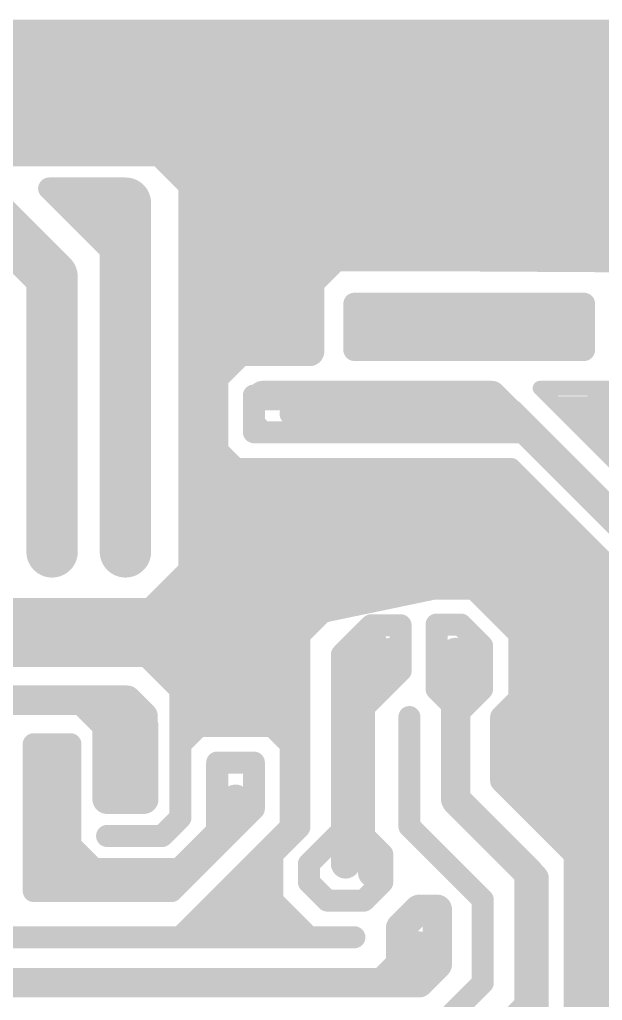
# Model space of a CAD drawing. Extents: x 13 to 23.9, y 0.2 to 11.6.
# Drawn here: x 18.598 to 19.392, y 0.988 to 2.324 of the extents above; entities that cross this region are included whole.
import ezdxf

# ---------------------------------------------------------------- set-up
doc = ezdxf.new("R2010")
doc.units = 0
doc.header["$MEASUREMENT"] = 0
doc.layers.add('BOTTOM', color=250, linetype='Continuous')
doc.layers.get('0').off()

# ---------------------------------------------------------------- blocks, each defined once
blk = doc.blocks.new('POLY_S15_L2_47680')
at = {"layer": 'BOTTOM'}
for points in [[(23.525, 22.1), (23.537, 21.925), (22.037, 22.1)], [(23.537, 21.925), (22.85, 21.962), (22.037, 22.1)], [(22.85, 21.962), (22.237, 21.975), (22.037, 22.1)]]:
    blk.add_solid(points, dxfattribs=at)
blk = doc.blocks.new('POLY_S6_L2_47683')
at = {"layer": 'BOTTOM'}
for points in [[(23.225, 21.637), (23.437, 21.637), (23.487, 21.375)], [(23.587, 21.487), (23.587, 21.15), (23.437, 21.637)], [(23.587, 21.15), (23.487, 21.375), (23.437, 21.637)], [(23.5, 21.162), (23.487, 21.375), (23.587, 21.15)]]:
    blk.add_solid(points, dxfattribs=at)
blk = doc.blocks.new('POLY_S10_L2_47665')
at = {"layer": 'BOTTOM'}
for points in [[(22.785, 21.547), (23.125, 21.371), (22.741, 21.531)], [(23.177, 21.539), (23.125, 21.371), (22.785, 21.547)], [(23.375, 21.341), (23.125, 21.371), (23.177, 21.539)], [(22.741, 21.531), (23.125, 21.371), (22.739, 21.412)], [(22.739, 21.412), (23.125, 21.371), (22.885, 21.321)], [(23.191, 21.303), (23.125, 21.371), (23.372, 21.29)], [(23.372, 21.29), (23.125, 21.371), (23.375, 21.341)]]:
    blk.add_solid(points, dxfattribs=at)
blk = doc.blocks.new('UNIT_DISC')
at = {"linetype": 'Continuous', "const_width": 0.5}
blk.add_lwpolyline([(0.25, 0, 1), (-0.25, 0, 1)], format="xyb", close=True, dxfattribs=at)
blk = doc.blocks.new('POLY_S19_L2_47671')
at = {"layer": 'BOTTOM'}
for points in [[(23.375, 21.325), (23.375, 21.113), (23.175, 21.313)], [(23.175, 21.313), (23.375, 21.113), (23.175, 21.225)], [(23.175, 21.225), (23.375, 21.113), (23.162, 21.2)], [(23.162, 21.2), (23.375, 21.113), (23.162, 21.113)], [(23.162, 21.113), (23.375, 21.113), (23.262, 21.013)], [(23.262, 21.013), (23.375, 21.113), (23.262, 20.6)], [(23.375, 21.113), (23.375, 20.95), (23.262, 20.6)], [(23.487, 21), (23.387, 20.975), (23.375, 21.113)], [(23.387, 20.975), (23.375, 20.95), (23.375, 21.113)], [(23.487, 20.988), (23.387, 20.975), (23.487, 21)], [(23.375, 20.588), (23.262, 20.338), (23.375, 20.95)], [(23.262, 20.6), (23.375, 20.95), (23.262, 20.338)], [(23.225, 20.55), (23.262, 20.6), (23.262, 20.538)], [(23.462, 20.288), (23.262, 20.338), (23.375, 20.588)], [(23.462, 20.488), (23.462, 20.288), (23.375, 20.588)], [(23.212, 20.238), (23.262, 20.338), (23.462, 20.288)]]:
    blk.add_solid(points, dxfattribs=at)
blk = doc.blocks.new('POLY_S8_L2_47670')
at = {"layer": 'BOTTOM'}
for points in [[(22.762, 21.425), (22.887, 21.325), (22.687, 21.363)], [(22.8, 21.425), (22.887, 21.325), (22.762, 21.425)], [(22.687, 21.363), (22.887, 21.325), (22.687, 21.3)], [(22.687, 21.3), (22.887, 21.325), (22.725, 21.188)], [(22.725, 21.188), (22.887, 21.325), (22.862, 21.188)], [(22.862, 21.188), (22.887, 21.325), (22.887, 21.138)]]:
    blk.add_solid(points, dxfattribs=at)
blk = doc.blocks.new('POLY_S8_L2_47652')
at = {"layer": 'BOTTOM'}
for points in [[(22.7, 21.987), (23.788, 21.989), (22.893, 21.8)], [(22.893, 21.8), (23.788, 21.989), (22.947, 21.808)], [(22.947, 21.808), (23.788, 21.989), (23.463, 21.805)], [(23.463, 21.805), (23.788, 21.989), (23.474, 21.792)], [(23.71, 21.527), (23.474, 21.792), (23.788, 21.989)], [(23.48, 21.751), (23.474, 21.792), (23.71, 21.527)]]:
    blk.add_solid(points, dxfattribs=at)
blk = doc.blocks.new('POLY_S7_L2_47664')
at = {"layer": 'BOTTOM'}
for points in [[(22.913, 21.915), (22.786, 21.677), (22.737, 21.912)], [(22.737, 21.912), (22.786, 21.677), (22.737, 21.539)], [(22.916, 21.688), (22.786, 21.677), (22.913, 21.915)], [(22.737, 21.539), (22.786, 21.677), (22.781, 21.539)]]:
    blk.add_solid(points, dxfattribs=at)

msp = doc.modelspace()

# ---------------------------------------------------------------- linework, layer by layer
at = {"layer": 'BOTTOM', "linetype": 'Continuous'}
for points, const_width in [([(14.8292, 2.2994), (21.7042, 2.2994)], 0.05), ([(18.2542, 2.2744), (20.0172, 2.2744)], 0.05), ([(18.3162, 2.1494), (18.7672, 2.1494)], 0.05), ([(18.4542, 2.1494), (18.7922, 2.1494)], 0.05), ([(18.7432, 2.1624), (19.8772, 2.1624)], 0.024), ([(18.7922, 2.1494), (18.8672, 2.0744)], 0.05), ([(19.0042, 2.1364), (19.0042, 2.1494)], 0.03), ([(18.8292, 1.6624), (18.8292, 2.1124)], 0.03), ([(18.6382, 2.0944), (18.7412, 2.0944)], 0.03), ([(18.6382, 2.0944), (18.7392, 1.9934)], 0.03), ([(18.7422, 1.5994), (18.7422, 2.0744)], 0.07), ([(18.7412, 2.0944), (18.7422, 2.0934)], 0.03), ([(18.5542, 2.0624), (18.6422, 1.9744)], 0.07), ([(18.6862, 2.0824), (18.7332, 2.0354)], 0.03), ([(18.7332, 2.0144), (18.7332, 2.0354)], 0.03), ([(18.9932, 1.9674), (19.0272, 2.0014)], 0.04), ([(19.0272, 2.0014), (19.5192, 2.0014)], 0.04), ([(18.6422, 1.6124), (18.6422, 1.9744)], 0.07), ([(18.7392, 1.9844), (18.7392, 1.9934)], 0.03), ([(18.9932, 1.8724), (18.9932, 1.9674)], 0.04), ([(19.0542, 1.9374), (19.3672, 1.9374)], 0.03), ([(19.0542, 1.8874), (19.0542, 1.9374)], 0.03), ([(19.3672, 1.8874), (19.3672, 1.9374)], 0.03), ([(19.0672, 1.9124), (19.3542, 1.9124)], 0.03), ([(19.1422, 1.9124), (19.3422, 1.9124)], 0.03), ([(19.3672, 1.8744), (19.3672, 1.9054)], 0.03), ([(18.6422, 1.6124), (18.6422, 1.8624)], 0.07), ([(19.0542, 1.8744), (19.0542, 1.8924)], 0.03), ([(19.0542, 1.8874), (19.3542, 1.8874)], 0.03), ([(19.2672, 1.8874), (19.3672, 1.8874)], 0.03), ([(18.8622, 1.8374), (18.8972, 1.8724)], 0.04), ([(18.8972, 1.8724), (18.9932, 1.8724)], 0.04), ([(19.0542, 1.8744), (19.3672, 1.8744)], 0.03), ([(18.8542, 1.8244), (18.8922, 1.8624)], 0.03), ([(18.8622, 1.7704), (18.8622, 1.8374)], 0.04), ([(18.9292, 1.8124), (19.0922, 1.8124)], 0.04), ([(19.0792, 1.8124), (19.2412, 1.8124)], 0.04), ([(19.2412, 1.8124), (19.5292, 1.5244)], 0.04), ([(19.3072, 1.8224), (19.5822, 1.5474)], 0.02), ([(19.3072, 1.8224), (19.5332, 1.8224)], 0.02), ([(19.3922, 1.8124), (19.5292, 1.8124)], 0.04), ([(18.8672, 1.7374), (18.8672, 1.8124)], 0.03), ([(18.9172, 1.7624), (18.9172, 1.8124)], 0.03), ([(18.9172, 1.8124), (18.9292, 1.8124)], 0.03), ([(18.9172, 1.7744), (18.9172, 1.8124)], 0.03), ([(18.9172, 1.8124), (18.9422, 1.8124)], 0.03), ([(18.9292, 1.8124), (19.0922, 1.8124)], 0.03), ([(19.2672, 1.7874), (19.5292, 1.5254)], 0.04), ([(18.9672, 1.7874), (19.1172, 1.7874)], 0.03), ([(19.1292, 1.7874), (19.2422, 1.7874)], 0.03), ([(19.2672, 1.7874), (19.5172, 1.5374)], 0.03), ([(18.9172, 1.7744), (18.9292, 1.7624)], 0.03), ([(18.9172, 1.7624), (19.0172, 1.7624)], 0.03), ([(18.9292, 1.7624), (19.1422, 1.7624)], 0.03), ([(19.1422, 1.7624), (19.2922, 1.7624)], 0.03), ([(19.2922, 1.7624), (19.5172, 1.5374)], 0.03), ([(18.8672, 1.7374), (18.8922, 1.7124)], 0.03), ([(18.8672, 1.7374), (18.8922, 1.7124)], 0.03), ([(18.6422, 1.5994), (18.6422, 1.7124)], 0.07), ([(18.7412, 1.6114), (18.7412, 1.7234)], 0.022), ([(18.8292, 1.6874), (18.8542, 1.7124)], 0.03), ([(18.8542, 1.7124), (19.2672, 1.7124)], 0.03), ([(18.8922, 1.7124), (18.9422, 1.7124)], 0.03), ([(19.2672, 1.7124), (19.4672, 1.5124)], 0.03), ([(18.6422, 1.6124), (18.6422, 1.6874)], 0.07), ([(18.7422, 1.6124), (18.7422, 1.6874)], 0.07), ([(18.8292, 1.6244), (18.8292, 1.6874)], 0.03), ([(18.8292, 1.5744), (18.8292, 1.6624)], 0.03), ([(18.8422, 1.5874), (18.8422, 1.6494)], 0.04), ([(18.8672, 1.6244), (18.8672, 1.6254)], 0.04), ([(18.8672, 1.6124), (18.8672, 1.6244)], 0.04), ([(18.8422, 1.5874), (18.9052, 1.5874)], 0.04), ([(18.8792, 1.5994), (18.9792, 1.4994)], 0.03), ([(18.7672, 1.5124), (18.8292, 1.5744)], 0.03), ([(18.9792, 1.4864), (19.0422, 1.5494)], 0.03), ([(19.0422, 1.5494), (19.2172, 1.5494)], 0.03), ([(19.2172, 1.5494), (19.2792, 1.4874)], 0.03), ([(18.4912, 1.5114), (18.8032, 1.5114)], 0.05), ([(18.4872, 1.5204), (18.7962, 1.5204)], 0.032), ([(18.9792, 1.4624), (18.9792, 1.4994)], 0.03), ([(19.0372, 1.4594), (19.0772, 1.4994)], 0.03), ([(19.0422, 1.4624), (19.0792, 1.4994)], 0.03), ([(19.0772, 1.4994), (19.0842, 1.4994)], 0.03), ([(19.0792, 1.4994), (19.1172, 1.4994)], 0.03), ([(19.0792, 1.4994), (19.1042, 1.4994)], 0.03), ([(19.1172, 1.4374), (19.1172, 1.4994)], 0.03), ([(19.1662, 1.4124), (19.1662, 1.5004)], 0.03), ([(19.1672, 1.5004), (19.1992, 1.5004)], 0.03), ([(19.1992, 1.5004), (19.2282, 1.4714)], 0.03), ([(18.4732, 1.4794), (18.6722, 1.4794)], 0.04), ([(18.6322, 1.4784), (18.7402, 1.4784)], 0.04), ([(18.7162, 1.4734), (18.8292, 1.4734)], 0.05), ([(18.9792, 1.2244), (18.9792, 1.4864)], 0.03), ([(19.2792, 1.3994), (19.2792, 1.4874)], 0.03), ([(18.7542, 1.4744), (18.8172, 1.4114)], 0.03), ([(19.0422, 1.4374), (19.0792, 1.4744)], 0.04), ([(19.2282, 1.4124), (19.2282, 1.4714)], 0.03), ([(18.3542, 1.4624), (18.8372, 1.4624)], 0.04), ([(19.0422, 1.4244), (19.0802, 1.4624)], 0.04), ([(19.0372, 1.3584), (19.0372, 1.4594)], 0.03), ([(19.0802, 1.4624), (19.0922, 1.4624)], 0.04), ([(19.1042, 1.4364), (19.1042, 1.4624)], 0.04), ([(19.1922, 1.2624), (19.1922, 1.4624)], 0.04), ([(19.0422, 1.3874), (19.0422, 1.4374)], 0.04), ([(19.0422, 1.3744), (19.1042, 1.4364)], 0.04), ([(19.2042, 1.4444), (19.2112, 1.4514)], 0.03), ([(19.2042, 1.3974), (19.2042, 1.4444)], 0.03), ([(19.0422, 1.1744), (19.0422, 1.4244)], 0.04), ([(19.0422, 1.3624), (19.1172, 1.4374)], 0.03), ([(17.4832, 1.3974), (18.7442, 1.3974)], 0.04), ([(18.7442, 1.3974), (18.7662, 1.3754)], 0.04), ([(18.8172, 1.2494), (18.8172, 1.4114)], 0.03), ([(19.0672, 1.2124), (19.0672, 1.4114)], 0.03), ([(19.1662, 1.4124), (19.1942, 1.3844)], 0.03), ([(19.1912, 1.3754), (19.2282, 1.4124)], 0.03), ([(18.6882, 1.3924), (18.7272, 1.3534)], 0.04), ([(18.7422, 1.3874), (18.7672, 1.3624)], 0.04), ([(19.2542, 1.3744), (19.2792, 1.3994)], 0.03), ([(18.7662, 1.3434), (18.7662, 1.3754)], 0.04), ([(18.7172, 1.2624), (18.7172, 1.3624)], 0.04), ([(18.7422, 1.2874), (18.7422, 1.3624)], 0.04), ([(18.7672, 1.2624), (18.7672, 1.3624)], 0.04), ([(18.8172, 1.3374), (18.8422, 1.3624)], 0.03), ([(18.8422, 1.3624), (18.9422, 1.3624)], 0.03), ([(18.9422, 1.3624), (18.9672, 1.3374)], 0.03), ([(19.1292, 1.2254), (19.1292, 1.3744)], 0.03), ([(19.2542, 1.2874), (19.2542, 1.3744)], 0.03), ([(18.7272, 1.3234), (18.7272, 1.3534)], 0.04), ([(18.6172, 1.3244), (18.6172, 1.3374)], 0.03), ([(18.6172, 1.3374), (18.6672, 1.3374)], 0.03), ([(18.6672, 1.1994), (18.6672, 1.3374)], 0.03), ([(18.8172, 1.2994), (18.8172, 1.3374)], 0.03), ([(18.9672, 1.2244), (18.9672, 1.3374)], 0.03), ([(18.6172, 1.1374), (18.6172, 1.3244)], 0.03), ([(18.6422, 1.1624), (18.6422, 1.3124)], 0.04), ([(18.6422, 1.1624), (18.6422, 1.3124)], 0.04), ([(18.8672, 1.2124), (18.8672, 1.3124)], 0.03), ([(18.8672, 1.3124), (18.9172, 1.3124)], 0.03), ([(18.9172, 1.2494), (18.9172, 1.3124)], 0.03), ([(19.0422, 1.2244), (19.0422, 1.3124)], 0.03), ([(18.8172, 1.2374), (18.8172, 1.2874)], 0.03), ([(19.2542, 1.2874), (19.3542, 1.1874)], 0.03), ([(18.7172, 1.2624), (18.7672, 1.2624)], 0.04), ([(18.8922, 1.2374), (18.8922, 1.2624)], 0.04), ([(18.8922, 1.2374), (18.8922, 1.2624)], 0.04), ([(19.1922, 1.2624), (19.2922, 1.1624)], 0.04), ([(19.1932, 1.2604), (19.2992, 1.1544)], 0.04), ([(19.1922, 1.2624), (19.3042, 1.1504)], 0.03), ([(18.8052, 1.1374), (18.9172, 1.2494)], 0.03), ([(18.8172, 1.1624), (18.8922, 1.2374)], 0.04), ([(18.9792, 1.2244), (18.9792, 1.2494)], 0.03), ([(18.7922, 1.2124), (18.8172, 1.2374)], 0.03), ([(18.8172, 1.0744), (18.9672, 1.2244)], 0.03), ([(18.8292, 1.0744), (18.9792, 1.2244)], 0.03), ([(18.9422, 1.1874), (18.9792, 1.2244)], 0.03), ([(18.9922, 1.1744), (19.0422, 1.2244)], 0.03), ([(19.1292, 1.2254), (19.1422, 1.2124)], 0.03), ([(18.7172, 1.2124), (18.7922, 1.2124)], 0.03), ([(19.0672, 1.2124), (19.0922, 1.1874)], 0.03), ([(19.1422, 1.2124), (19.2292, 1.1254)], 0.03), ([(18.6672, 1.1994), (18.7042, 1.1624)], 0.03), ([(18.9422, 1.1244), (18.9422, 1.1874)], 0.03), ([(19.0672, 1.1874), (19.0792, 1.1754)], 0.04), ([(19.0922, 1.1494), (19.0922, 1.1874)], 0.03), ([(19.3542, 0.7744), (19.3542, 1.1874)], 0.03), ([(18.9922, 1.1494), (18.9922, 1.1744)], 0.03), ([(19.0792, 1.1624), (19.0792, 1.1754)], 0.04), ([(18.6422, 1.1624), (18.8172, 1.1624)], 0.04), ([(19.2922, 0.9124), (19.2922, 1.1624)], 0.04), ([(18.8672, 1.0874), (18.9292, 1.1494)], 0.03), ([(18.9292, 1.1244), (18.9292, 1.1494)], 0.03), ([(18.9922, 1.1494), (19.0172, 1.1244)], 0.03), ([(19.0672, 1.1244), (19.0922, 1.1494)], 0.03), ([(19.2992, 1.1114), (19.2992, 1.1544)], 0.04), ([(19.3042, 0.8124), (19.3042, 1.1504)], 0.03), ([(18.6172, 1.1374), (18.8052, 1.1374)], 0.03), ([(18.9172, 1.0994), (18.9172, 1.1244)], 0.04), ([(18.9292, 1.1244), (18.9542, 1.0994)], 0.03), ([(18.9422, 1.1244), (18.9922, 1.0744)], 0.03), ([(19.0172, 1.1244), (19.0672, 1.1244)], 0.03), ([(19.2292, 1.0124), (19.2292, 1.1254)], 0.03), ([(19.1172, 1.0874), (19.1422, 1.1124)], 0.04), ([(19.1422, 1.1124), (19.1672, 1.1124)], 0.04), ([(19.1672, 1.0374), (19.1672, 1.1124)], 0.04), ([(18.8922, 1.0994), (18.9542, 1.0994)], 0.03), ([(18.8542, 1.0874), (18.8672, 1.0874)], 0.03), ([(19.1172, 1.0374), (19.1172, 1.0874)], 0.04), ([(18.5412, 1.0744), (18.7672, 1.0744)], 0.03), ([(18.6542, 1.0744), (18.8172, 1.0744)], 0.03), ([(18.7542, 1.0744), (18.8292, 1.0744)], 0.03), ([(18.7672, 1.0744), (19.0542, 1.0744)], 0.03), ([(18.9922, 1.0744), (19.0542, 1.0744)], 0.03), ([(19.0922, 1.0124), (19.1422, 1.0624)], 0.04), ([(19.0922, 1.0124), (19.1172, 1.0374)], 0.04), ([(19.1422, 1.0124), (19.1672, 1.0374)], 0.04), ([(19.2922, 0.9874), (19.2922, 1.0494)], 0.03), ([(18.5542, 1.0124), (19.0922, 1.0124)], 0.04), ([(19.0172, 1.0124), (19.0922, 1.0124)], 0.04), ([(19.0542, 1.0124), (19.1422, 1.0124)], 0.04), ([(19.1792, 0.9624), (19.2292, 1.0124)], 0.03), ([(19.2042, 0.8994), (19.2922, 0.9874)], 0.03)]:
    msp.add_lwpolyline(points, dxfattribs=dict(at, const_width=const_width))

# ---------------------------------------------------------------- block references
for name in ['POLY_S15_L2_47680', 'POLY_S8_L2_47652', 'POLY_S7_L2_47664', 'POLY_S6_L2_47683', 'POLY_S10_L2_47665', 'POLY_S8_L2_47670', 'POLY_S19_L2_47671']:
    msp.add_blockref(name, (-3.9078, -19.8256))
at = {"layer": 'BOTTOM'}
for p, xscale, yscale, zscale in [((18.7432, 2.1624), 0.02400000000000091, 0.02400000000000091, 0.024), ((18.7672, 2.1494), 0.05000000000000071, 0.05000000000000071, 0.05), ((18.7922, 2.1494), 0.05000000000000071, 0.05000000000000071, 0.05), ((18.7922, 2.1494), 0.05000000000000071, 0.05000000000000071, 0.05), ((19.0042, 2.1494), 0.03000000000000114, 0.03000000000000114, 0.03), ((19.0042, 2.1364), 0.03000000000000114, 0.03000000000000114, 0.03), ((18.8292, 2.1124), 0.03000000000000114, 0.03000000000000114, 0.03), ((18.6382, 2.0944), 0.03000000000000114, 0.03000000000000114, 0.03), ((18.6382, 2.0944), 0.03000000000000114, 0.03000000000000114, 0.03), ((18.7422, 2.0744), 0.07000000000000028, 0.07000000000000028, 0.07), ((18.7412, 2.0944), 0.03000000000000114, 0.03000000000000114, 0.03), ((18.7412, 2.0944), 0.03000000000000114, 0.03000000000000114, 0.03), ((18.7422, 2.0934), 0.03000000000000114, 0.03000000000000114, 0.03), ((18.8672, 2.0744), 0.05000000000000071, 0.05000000000000071, 0.05), ((18.6862, 2.0824), 0.03000000000000114, 0.03000000000000114, 0.03), ((18.7332, 2.0354), 0.03000000000000114, 0.03000000000000114, 0.03), ((18.7332, 2.0354), 0.03000000000000114, 0.03000000000000114, 0.03), ((18.7332, 2.0144), 0.03000000000000114, 0.03000000000000114, 0.03), ((19.0272, 2.0014), 0.03999999999999915, 0.03999999999999915, 0.04), ((19.0272, 2.0014), 0.03999999999999915, 0.03999999999999915, 0.04), ((18.6422, 1.9744), 0.07000000000000028, 0.07000000000000028, 0.07), ((18.6422, 1.9744), 0.07000000000000028, 0.07000000000000028, 0.07), ((18.7392, 1.9934), 0.03000000000000114, 0.03000000000000114, 0.03), ((18.7392, 1.9934), 0.03000000000000114, 0.03000000000000114, 0.03), ((18.7392, 1.9844), 0.03000000000000114, 0.03000000000000114, 0.03), ((18.9932, 1.9674), 0.03999999999999915, 0.03999999999999915, 0.04), ((18.9932, 1.9674), 0.03999999999999915, 0.03999999999999915, 0.04), ((19.0542, 1.9374), 0.03000000000000114, 0.03000000000000114, 0.03), ((19.0542, 1.9374), 0.03000000000000114, 0.03000000000000114, 0.03), ((19.3672, 1.9374), 0.03000000000000114, 0.03000000000000114, 0.03), ((19.3672, 1.9374), 0.03000000000000114, 0.03000000000000114, 0.03), ((19.0672, 1.9124), 0.03000000000000114, 0.03000000000000114, 0.03), ((19.1422, 1.9124), 0.03000000000000114, 0.03000000000000114, 0.03), ((19.3422, 1.9124), 0.03000000000000114, 0.03000000000000114, 0.03), ((19.3542, 1.9124), 0.03000000000000114, 0.03000000000000114, 0.03), ((19.3672, 1.9054), 0.03000000000000114, 0.03000000000000114, 0.03), ((18.6422, 1.8624), 0.07000000000000028, 0.07000000000000028, 0.07), ((19.0542, 1.8924), 0.03000000000000114, 0.03000000000000114, 0.03), ((19.0542, 1.8874), 0.03000000000000114, 0.03000000000000114, 0.03), ((19.0542, 1.8874), 0.03000000000000114, 0.03000000000000114, 0.03), ((19.2672, 1.8874), 0.03000000000000114, 0.03000000000000114, 0.03), ((19.3542, 1.8874), 0.03000000000000114, 0.03000000000000114, 0.03), ((19.3672, 1.8874), 0.03000000000000114, 0.03000000000000114, 0.03), ((19.3672, 1.8874), 0.03000000000000114, 0.03000000000000114, 0.03), ((18.8972, 1.8724), 0.03999999999999915, 0.03999999999999915, 0.04), ((18.8972, 1.8724), 0.03999999999999915, 0.03999999999999915, 0.04), ((18.9932, 1.8724), 0.03999999999999915, 0.03999999999999915, 0.04), ((18.9932, 1.8724), 0.03999999999999915, 0.03999999999999915, 0.04), ((19.0542, 1.8744), 0.03000000000000114, 0.03000000000000114, 0.03), ((19.0542, 1.8744), 0.03000000000000114, 0.03000000000000114, 0.03), ((19.3672, 1.8744), 0.03000000000000114, 0.03000000000000114, 0.03), ((19.3672, 1.8744), 0.03000000000000114, 0.03000000000000114, 0.03), ((18.8922, 1.8624), 0.03000000000000114, 0.03000000000000114, 0.03), ((18.8622, 1.8374), 0.03999999999999915, 0.03999999999999915, 0.04), ((18.8622, 1.8374), 0.03999999999999915, 0.03999999999999915, 0.04), ((18.8542, 1.8244), 0.03000000000000114, 0.03000000000000114, 0.03), ((18.9292, 1.8124), 0.03999999999999915, 0.03999999999999915, 0.04), ((19.0792, 1.8124), 0.03999999999999915, 0.03999999999999915, 0.04), ((19.0922, 1.8124), 0.03999999999999915, 0.03999999999999915, 0.04), ((19.2412, 1.8124), 0.03999999999999915, 0.03999999999999915, 0.04), ((19.2412, 1.8124), 0.03999999999999915, 0.03999999999999915, 0.04), ((19.3072, 1.8224), 0.01999999999999957, 0.01999999999999957, 0.02), ((19.3072, 1.8224), 0.01999999999999957, 0.01999999999999957, 0.02), ((19.3922, 1.8124), 0.03999999999999915, 0.03999999999999915, 0.04), ((18.8672, 1.8124), 0.03000000000000114, 0.03000000000000114, 0.03), ((18.9172, 1.8124), 0.03000000000000114, 0.03000000000000114, 0.03), ((18.9172, 1.8124), 0.03000000000000114, 0.03000000000000114, 0.03), ((18.9172, 1.8124), 0.03000000000000114, 0.03000000000000114, 0.03), ((18.9172, 1.8124), 0.03000000000000114, 0.03000000000000114, 0.03), ((18.9292, 1.8124), 0.03000000000000114, 0.03000000000000114, 0.03), ((18.9292, 1.8124), 0.03000000000000114, 0.03000000000000114, 0.03), ((18.9422, 1.8124), 0.03000000000000114, 0.03000000000000114, 0.03), ((19.0922, 1.8124), 0.03000000000000114, 0.03000000000000114, 0.03), ((19.2672, 1.7874), 0.03999999999999915, 0.03999999999999915, 0.04), ((18.8622, 1.7704), 0.03999999999999915, 0.03999999999999915, 0.04), ((18.9672, 1.7874), 0.03000000000000114, 0.03000000000000114, 0.03), ((19.1172, 1.7874), 0.03000000000000114, 0.03000000000000114, 0.03), ((19.1292, 1.7874), 0.03000000000000114, 0.03000000000000114, 0.03), ((19.2422, 1.7874), 0.03000000000000114, 0.03000000000000114, 0.03), ((19.2672, 1.7874), 0.03000000000000114, 0.03000000000000114, 0.03), ((18.9172, 1.7744), 0.03000000000000114, 0.03000000000000114, 0.03), ((18.9172, 1.7744), 0.03000000000000114, 0.03000000000000114, 0.03), ((18.9172, 1.7624), 0.03000000000000114, 0.03000000000000114, 0.03), ((18.9172, 1.7624), 0.03000000000000114, 0.03000000000000114, 0.03), ((18.9292, 1.7624), 0.03000000000000114, 0.03000000000000114, 0.03), ((18.9292, 1.7624), 0.03000000000000114, 0.03000000000000114, 0.03), ((19.0172, 1.7624), 0.03000000000000114, 0.03000000000000114, 0.03), ((19.1422, 1.7624), 0.03000000000000114, 0.03000000000000114, 0.03), ((19.1422, 1.7624), 0.03000000000000114, 0.03000000000000114, 0.03), ((19.2922, 1.7624), 0.03000000000000114, 0.03000000000000114, 0.03), ((19.2922, 1.7624), 0.03000000000000114, 0.03000000000000114, 0.03), ((18.8672, 1.7374), 0.03000000000000114, 0.03000000000000114, 0.03), ((18.8672, 1.7374), 0.03000000000000114, 0.03000000000000114, 0.03), ((18.8672, 1.7374), 0.03000000000000114, 0.03000000000000114, 0.03), ((18.6422, 1.7124), 0.07000000000000028, 0.07000000000000028, 0.07), ((18.7412, 1.7234), 0.02199999999999847, 0.02199999999999847, 0.022), ((18.8542, 1.7124), 0.03000000000000114, 0.03000000000000114, 0.03), ((18.8542, 1.7124), 0.03000000000000114, 0.03000000000000114, 0.03), ((18.8922, 1.7124), 0.03000000000000114, 0.03000000000000114, 0.03), ((18.8922, 1.7124), 0.03000000000000114, 0.03000000000000114, 0.03), ((18.8922, 1.7124), 0.03000000000000114, 0.03000000000000114, 0.03), ((18.9422, 1.7124), 0.03000000000000114, 0.03000000000000114, 0.03), ((19.2672, 1.7124), 0.03000000000000114, 0.03000000000000114, 0.03), ((19.2672, 1.7124), 0.03000000000000114, 0.03000000000000114, 0.03), ((18.6422, 1.6874), 0.07000000000000028, 0.07000000000000028, 0.07), ((18.7422, 1.6874), 0.07000000000000028, 0.07000000000000028, 0.07), ((18.8292, 1.6874), 0.03000000000000114, 0.03000000000000114, 0.03), ((18.8292, 1.6874), 0.03000000000000114, 0.03000000000000114, 0.03), ((18.8292, 1.6624), 0.03000000000000114, 0.03000000000000114, 0.03), ((18.8292, 1.6624), 0.03000000000000114, 0.03000000000000114, 0.03), ((18.8422, 1.6494), 0.03999999999999915, 0.03999999999999915, 0.04), ((18.6422, 1.6124), 0.07000000000000028, 0.07000000000000028, 0.07), ((18.6422, 1.6124), 0.07000000000000028, 0.07000000000000028, 0.07), ((18.6422, 1.6124), 0.07000000000000028, 0.07000000000000028, 0.07), ((18.7422, 1.6124), 0.07000000000000028, 0.07000000000000028, 0.07), ((18.8672, 1.6254), 0.03999999999999915, 0.03999999999999915, 0.04), ((18.8672, 1.6244), 0.03999999999999915, 0.03999999999999915, 0.04), ((18.8672, 1.6244), 0.03999999999999915, 0.03999999999999915, 0.04), ((18.6422, 1.5994), 0.07000000000000028, 0.07000000000000028, 0.07), ((18.7422, 1.5994), 0.07000000000000028, 0.07000000000000028, 0.07), ((18.8292, 1.6244), 0.03000000000000114, 0.03000000000000114, 0.03), ((18.8672, 1.6124), 0.03999999999999915, 0.03999999999999915, 0.04), ((18.7412, 1.6114), 0.02199999999999847, 0.02199999999999847, 0.022), ((18.8422, 1.5874), 0.03999999999999915, 0.03999999999999915, 0.04), ((18.8422, 1.5874), 0.03999999999999915, 0.03999999999999915, 0.04), ((18.8792, 1.5994), 0.03000000000000114, 0.03000000000000114, 0.03), ((18.9052, 1.5874), 0.03999999999999915, 0.03999999999999915, 0.04), ((18.8292, 1.5744), 0.03000000000000114, 0.03000000000000114, 0.03), ((18.8292, 1.5744), 0.03000000000000114, 0.03000000000000114, 0.03), ((19.0422, 1.5494), 0.03000000000000114, 0.03000000000000114, 0.03), ((19.0422, 1.5494), 0.03000000000000114, 0.03000000000000114, 0.03), ((19.2172, 1.5494), 0.03000000000000114, 0.03000000000000114, 0.03), ((19.2172, 1.5494), 0.03000000000000114, 0.03000000000000114, 0.03), ((18.8032, 1.5114), 0.05000000000000071, 0.05000000000000071, 0.05), ((18.7962, 1.5204), 0.03200000000000003, 0.03200000000000003, 0.032), ((18.7672, 1.5124), 0.03000000000000114, 0.03000000000000114, 0.03), ((18.9792, 1.4994), 0.03000000000000114, 0.03000000000000114, 0.03), ((18.9792, 1.4994), 0.03000000000000114, 0.03000000000000114, 0.03), ((19.0772, 1.4994), 0.03000000000000114, 0.03000000000000114, 0.03), ((19.0772, 1.4994), 0.03000000000000114, 0.03000000000000114, 0.03), ((19.0792, 1.4994), 0.03000000000000114, 0.03000000000000114, 0.03), ((19.0792, 1.4994), 0.03000000000000114, 0.03000000000000114, 0.03), ((19.0792, 1.4994), 0.03000000000000114, 0.03000000000000114, 0.03), ((19.0842, 1.4994), 0.03000000000000114, 0.03000000000000114, 0.03), ((19.1042, 1.4994), 0.03000000000000114, 0.03000000000000114, 0.03), ((19.1172, 1.4994), 0.03000000000000114, 0.03000000000000114, 0.03), ((19.1172, 1.4994), 0.03000000000000114, 0.03000000000000114, 0.03), ((19.1662, 1.5004), 0.03000000000000114, 0.03000000000000114, 0.03), ((19.1672, 1.5004), 0.03000000000000114, 0.03000000000000114, 0.03), ((19.1992, 1.5004), 0.03000000000000114, 0.03000000000000114, 0.03), ((19.1992, 1.5004), 0.03000000000000114, 0.03000000000000114, 0.03), ((18.6322, 1.4784), 0.03999999999999915, 0.03999999999999915, 0.04), ((18.6722, 1.4794), 0.03999999999999915, 0.03999999999999915, 0.04), ((18.7162, 1.4734), 0.05000000000000071, 0.05000000000000071, 0.05), ((18.7402, 1.4784), 0.03999999999999915, 0.03999999999999915, 0.04), ((18.8292, 1.4734), 0.05000000000000071, 0.05000000000000071, 0.05), ((18.9792, 1.4864), 0.03000000000000114, 0.03000000000000114, 0.03), ((18.9792, 1.4864), 0.03000000000000114, 0.03000000000000114, 0.03), ((19.2792, 1.4874), 0.03000000000000114, 0.03000000000000114, 0.03), ((19.2792, 1.4874), 0.03000000000000114, 0.03000000000000114, 0.03), ((18.7542, 1.4744), 0.03000000000000114, 0.03000000000000114, 0.03), ((19.0792, 1.4744), 0.03999999999999915, 0.03999999999999915, 0.04), ((19.2282, 1.4714), 0.03000000000000114, 0.03000000000000114, 0.03), ((19.2282, 1.4714), 0.03000000000000114, 0.03000000000000114, 0.03), ((18.8372, 1.4624), 0.03999999999999915, 0.03999999999999915, 0.04), ((18.9792, 1.4624), 0.03000000000000114, 0.03000000000000114, 0.03), ((19.0372, 1.4594), 0.03000000000000114, 0.03000000000000114, 0.03), ((19.0372, 1.4594), 0.03000000000000114, 0.03000000000000114, 0.03), ((19.0422, 1.4624), 0.03000000000000114, 0.03000000000000114, 0.03), ((19.0802, 1.4624), 0.03999999999999915, 0.03999999999999915, 0.04), ((19.0802, 1.4624), 0.03999999999999915, 0.03999999999999915, 0.04), ((19.0922, 1.4624), 0.03999999999999915, 0.03999999999999915, 0.04), ((19.1042, 1.4624), 0.03999999999999915, 0.03999999999999915, 0.04), ((19.1922, 1.4624), 0.03999999999999915, 0.03999999999999915, 0.04), ((19.0422, 1.4374), 0.03999999999999915, 0.03999999999999915, 0.04), ((19.0422, 1.4374), 0.03999999999999915, 0.03999999999999915, 0.04), ((19.1042, 1.4364), 0.03999999999999915, 0.03999999999999915, 0.04), ((19.1042, 1.4364), 0.03999999999999915, 0.03999999999999915, 0.04), ((19.2042, 1.4444), 0.03000000000000114, 0.03000000000000114, 0.03), ((19.2042, 1.4444), 0.03000000000000114, 0.03000000000000114, 0.03), ((19.2112, 1.4514), 0.03000000000000114, 0.03000000000000114, 0.03), ((19.0422, 1.4244), 0.03999999999999915, 0.03999999999999915, 0.04), ((19.0422, 1.4244), 0.03999999999999915, 0.03999999999999915, 0.04), ((19.1172, 1.4374), 0.03000000000000114, 0.03000000000000114, 0.03), ((19.1172, 1.4374), 0.03000000000000114, 0.03000000000000114, 0.03), ((18.7442, 1.3974), 0.03999999999999915, 0.03999999999999915, 0.04), ((18.7442, 1.3974), 0.03999999999999915, 0.03999999999999915, 0.04), ((18.8172, 1.4114), 0.03000000000000114, 0.03000000000000114, 0.03), ((18.8172, 1.4114), 0.03000000000000114, 0.03000000000000114, 0.03), ((19.0672, 1.4114), 0.03000000000000114, 0.03000000000000114, 0.03), ((19.1662, 1.4124), 0.03000000000000114, 0.03000000000000114, 0.03), ((19.1662, 1.4124), 0.03000000000000114, 0.03000000000000114, 0.03), ((19.2282, 1.4124), 0.03000000000000114, 0.03000000000000114, 0.03), ((19.2282, 1.4124), 0.03000000000000114, 0.03000000000000114, 0.03), ((18.6882, 1.3924), 0.03999999999999915, 0.03999999999999915, 0.04), ((18.7422, 1.3874), 0.03999999999999915, 0.03999999999999915, 0.04), ((19.0422, 1.3874), 0.03999999999999915, 0.03999999999999915, 0.04), ((19.2042, 1.3974), 0.03000000000000114, 0.03000000000000114, 0.03), ((19.2792, 1.3994), 0.03000000000000114, 0.03000000000000114, 0.03), ((19.2792, 1.3994), 0.03000000000000114, 0.03000000000000114, 0.03), ((18.7662, 1.3754), 0.03999999999999915, 0.03999999999999915, 0.04), ((18.7662, 1.3754), 0.03999999999999915, 0.03999999999999915, 0.04), ((19.0422, 1.3744), 0.03999999999999915, 0.03999999999999915, 0.04), ((19.1912, 1.3754), 0.03000000000000114, 0.03000000000000114, 0.03), ((19.1942, 1.3844), 0.03000000000000114, 0.03000000000000114, 0.03), ((18.7172, 1.3624), 0.03999999999999915, 0.03999999999999915, 0.04), ((18.7422, 1.3624), 0.03999999999999915, 0.03999999999999915, 0.04), ((18.7672, 1.3624), 0.03999999999999915, 0.03999999999999915, 0.04), ((18.7672, 1.3624), 0.03999999999999915, 0.03999999999999915, 0.04), ((18.8422, 1.3624), 0.03000000000000114, 0.03000000000000114, 0.03), ((18.8422, 1.3624), 0.03000000000000114, 0.03000000000000114, 0.03), ((18.9422, 1.3624), 0.03000000000000114, 0.03000000000000114, 0.03), ((18.9422, 1.3624), 0.03000000000000114, 0.03000000000000114, 0.03), ((19.0422, 1.3624), 0.03000000000000114, 0.03000000000000114, 0.03), ((19.1292, 1.3744), 0.03000000000000114, 0.03000000000000114, 0.03), ((19.2542, 1.3744), 0.03000000000000114, 0.03000000000000114, 0.03), ((19.2542, 1.3744), 0.03000000000000114, 0.03000000000000114, 0.03), ((18.7272, 1.3534), 0.03999999999999915, 0.03999999999999915, 0.04), ((18.7272, 1.3534), 0.03999999999999915, 0.03999999999999915, 0.04), ((18.7662, 1.3434), 0.03999999999999915, 0.03999999999999915, 0.04), ((19.0372, 1.3584), 0.03000000000000114, 0.03000000000000114, 0.03), ((18.6172, 1.3374), 0.03000000000000114, 0.03000000000000114, 0.03), ((18.6172, 1.3374), 0.03000000000000114, 0.03000000000000114, 0.03), ((18.6672, 1.3374), 0.03000000000000114, 0.03000000000000114, 0.03), ((18.6672, 1.3374), 0.03000000000000114, 0.03000000000000114, 0.03), ((18.8172, 1.3374), 0.03000000000000114, 0.03000000000000114, 0.03), ((18.8172, 1.3374), 0.03000000000000114, 0.03000000000000114, 0.03), ((18.9672, 1.3374), 0.03000000000000114, 0.03000000000000114, 0.03), ((18.9672, 1.3374), 0.03000000000000114, 0.03000000000000114, 0.03), ((18.6172, 1.3244), 0.03000000000000114, 0.03000000000000114, 0.03), ((18.6172, 1.3244), 0.03000000000000114, 0.03000000000000114, 0.03), ((18.7272, 1.3234), 0.03999999999999915, 0.03999999999999915, 0.04), ((18.6422, 1.3124), 0.03999999999999915, 0.03999999999999915, 0.04), ((18.6422, 1.3124), 0.03999999999999915, 0.03999999999999915, 0.04), ((18.8672, 1.3124), 0.03000000000000114, 0.03000000000000114, 0.03), ((18.8672, 1.3124), 0.03000000000000114, 0.03000000000000114, 0.03), ((18.9172, 1.3124), 0.03000000000000114, 0.03000000000000114, 0.03), ((18.9172, 1.3124), 0.03000000000000114, 0.03000000000000114, 0.03), ((19.0422, 1.3124), 0.03000000000000114, 0.03000000000000114, 0.03), ((18.8172, 1.2994), 0.03000000000000114, 0.03000000000000114, 0.03), ((18.7422, 1.2874), 0.03999999999999915, 0.03999999999999915, 0.04), ((18.8172, 1.2874), 0.03000000000000114, 0.03000000000000114, 0.03), ((19.2542, 1.2874), 0.03000000000000114, 0.03000000000000114, 0.03), ((19.2542, 1.2874), 0.03000000000000114, 0.03000000000000114, 0.03), ((18.7172, 1.2624), 0.03999999999999915, 0.03999999999999915, 0.04), ((18.7172, 1.2624), 0.03999999999999915, 0.03999999999999915, 0.04), ((18.7672, 1.2624), 0.03999999999999915, 0.03999999999999915, 0.04), ((18.7672, 1.2624), 0.03999999999999915, 0.03999999999999915, 0.04), ((18.8922, 1.2624), 0.03999999999999915, 0.03999999999999915, 0.04), ((18.8922, 1.2624), 0.03999999999999915, 0.03999999999999915, 0.04), ((19.1922, 1.2624), 0.03999999999999915, 0.03999999999999915, 0.04), ((19.1922, 1.2624), 0.03999999999999915, 0.03999999999999915, 0.04), ((19.1932, 1.2604), 0.03999999999999915, 0.03999999999999915, 0.04), ((19.1922, 1.2624), 0.03000000000000114, 0.03000000000000114, 0.03), ((18.8172, 1.2494), 0.03000000000000114, 0.03000000000000114, 0.03), ((18.8922, 1.2374), 0.03999999999999915, 0.03999999999999915, 0.04), ((18.8922, 1.2374), 0.03999999999999915, 0.03999999999999915, 0.04), ((18.8922, 1.2374), 0.03999999999999915, 0.03999999999999915, 0.04), ((18.9172, 1.2494), 0.03000000000000114, 0.03000000000000114, 0.03), ((18.9172, 1.2494), 0.03000000000000114, 0.03000000000000114, 0.03), ((18.9792, 1.2494), 0.03000000000000114, 0.03000000000000114, 0.03), ((18.8172, 1.2374), 0.03000000000000114, 0.03000000000000114, 0.03), ((18.8172, 1.2374), 0.03000000000000114, 0.03000000000000114, 0.03), ((18.9672, 1.2244), 0.03000000000000114, 0.03000000000000114, 0.03), ((18.9672, 1.2244), 0.03000000000000114, 0.03000000000000114, 0.03), ((18.9792, 1.2244), 0.03000000000000114, 0.03000000000000114, 0.03), ((18.9792, 1.2244), 0.03000000000000114, 0.03000000000000114, 0.03), ((18.9792, 1.2244), 0.03000000000000114, 0.03000000000000114, 0.03), ((18.9792, 1.2244), 0.03000000000000114, 0.03000000000000114, 0.03), ((19.0422, 1.2244), 0.03000000000000114, 0.03000000000000114, 0.03), ((19.0422, 1.2244), 0.03000000000000114, 0.03000000000000114, 0.03), ((19.1292, 1.2254), 0.03000000000000114, 0.03000000000000114, 0.03), ((19.1292, 1.2254), 0.03000000000000114, 0.03000000000000114, 0.03), ((18.7172, 1.2124), 0.03000000000000114, 0.03000000000000114, 0.03), ((18.7922, 1.2124), 0.03000000000000114, 0.03000000000000114, 0.03), ((18.7922, 1.2124), 0.03000000000000114, 0.03000000000000114, 0.03), ((18.8672, 1.2124), 0.03000000000000114, 0.03000000000000114, 0.03), ((19.0672, 1.2124), 0.03000000000000114, 0.03000000000000114, 0.03), ((19.0672, 1.2124), 0.03000000000000114, 0.03000000000000114, 0.03), ((19.1422, 1.2124), 0.03000000000000114, 0.03000000000000114, 0.03), ((19.1422, 1.2124), 0.03000000000000114, 0.03000000000000114, 0.03), ((18.6672, 1.1994), 0.03000000000000114, 0.03000000000000114, 0.03), ((18.6672, 1.1994), 0.03000000000000114, 0.03000000000000114, 0.03), ((18.9422, 1.1874), 0.03000000000000114, 0.03000000000000114, 0.03), ((18.9422, 1.1874), 0.03000000000000114, 0.03000000000000114, 0.03), ((19.0672, 1.1874), 0.03999999999999915, 0.03999999999999915, 0.04), ((19.0922, 1.1874), 0.03000000000000114, 0.03000000000000114, 0.03), ((19.0922, 1.1874), 0.03000000000000114, 0.03000000000000114, 0.03), ((19.3542, 1.1874), 0.03000000000000114, 0.03000000000000114, 0.03), ((19.3542, 1.1874), 0.03000000000000114, 0.03000000000000114, 0.03), ((18.9922, 1.1744), 0.03000000000000114, 0.03000000000000114, 0.03), ((18.9922, 1.1744), 0.03000000000000114, 0.03000000000000114, 0.03), ((19.0422, 1.1744), 0.03999999999999915, 0.03999999999999915, 0.04), ((19.0792, 1.1754), 0.03999999999999915, 0.03999999999999915, 0.04), ((19.0792, 1.1754), 0.03999999999999915, 0.03999999999999915, 0.04), ((18.6422, 1.1624), 0.03999999999999915, 0.03999999999999915, 0.04), ((18.6422, 1.1624), 0.03999999999999915, 0.03999999999999915, 0.04), ((18.6422, 1.1624), 0.03999999999999915, 0.03999999999999915, 0.04), ((18.7042, 1.1624), 0.03000000000000114, 0.03000000000000114, 0.03), ((18.8172, 1.1624), 0.03999999999999915, 0.03999999999999915, 0.04), ((18.8172, 1.1624), 0.03999999999999915, 0.03999999999999915, 0.04), ((19.0792, 1.1624), 0.03999999999999915, 0.03999999999999915, 0.04), ((19.2922, 1.1624), 0.03999999999999915, 0.03999999999999915, 0.04), ((19.2922, 1.1624), 0.03999999999999915, 0.03999999999999915, 0.04), ((18.9292, 1.1494), 0.03000000000000114, 0.03000000000000114, 0.03), ((18.9292, 1.1494), 0.03000000000000114, 0.03000000000000114, 0.03), ((18.9922, 1.1494), 0.03000000000000114, 0.03000000000000114, 0.03), ((18.9922, 1.1494), 0.03000000000000114, 0.03000000000000114, 0.03), ((19.0922, 1.1494), 0.03000000000000114, 0.03000000000000114, 0.03), ((19.0922, 1.1494), 0.03000000000000114, 0.03000000000000114, 0.03), ((19.2992, 1.1544), 0.03999999999999915, 0.03999999999999915, 0.04), ((19.2992, 1.1544), 0.03999999999999915, 0.03999999999999915, 0.04), ((19.3042, 1.1504), 0.03000000000000114, 0.03000000000000114, 0.03), ((19.3042, 1.1504), 0.03000000000000114, 0.03000000000000114, 0.03), ((18.6172, 1.1374), 0.03000000000000114, 0.03000000000000114, 0.03), ((18.6172, 1.1374), 0.03000000000000114, 0.03000000000000114, 0.03), ((18.8052, 1.1374), 0.03000000000000114, 0.03000000000000114, 0.03), ((18.8052, 1.1374), 0.03000000000000114, 0.03000000000000114, 0.03), ((18.9172, 1.1244), 0.03999999999999915, 0.03999999999999915, 0.04), ((18.9292, 1.1244), 0.03000000000000114, 0.03000000000000114, 0.03), ((18.9292, 1.1244), 0.03000000000000114, 0.03000000000000114, 0.03), ((18.9422, 1.1244), 0.03000000000000114, 0.03000000000000114, 0.03), ((18.9422, 1.1244), 0.03000000000000114, 0.03000000000000114, 0.03), ((19.0172, 1.1244), 0.03000000000000114, 0.03000000000000114, 0.03), ((19.0172, 1.1244), 0.03000000000000114, 0.03000000000000114, 0.03), ((19.0672, 1.1244), 0.03000000000000114, 0.03000000000000114, 0.03), ((19.0672, 1.1244), 0.03000000000000114, 0.03000000000000114, 0.03), ((19.2292, 1.1254), 0.03000000000000114, 0.03000000000000114, 0.03), ((19.2292, 1.1254), 0.03000000000000114, 0.03000000000000114, 0.03), ((19.1422, 1.1124), 0.03999999999999915, 0.03999999999999915, 0.04), ((19.1422, 1.1124), 0.03999999999999915, 0.03999999999999915, 0.04), ((19.1672, 1.1124), 0.03999999999999915, 0.03999999999999915, 0.04), ((19.1672, 1.1124), 0.03999999999999915, 0.03999999999999915, 0.04), ((19.2992, 1.1114), 0.03999999999999915, 0.03999999999999915, 0.04), ((18.8922, 1.0994), 0.03000000000000114, 0.03000000000000114, 0.03), ((18.9172, 1.0994), 0.03999999999999915, 0.03999999999999915, 0.04), ((18.9542, 1.0994), 0.03000000000000114, 0.03000000000000114, 0.03), ((18.9542, 1.0994), 0.03000000000000114, 0.03000000000000114, 0.03), ((18.8542, 1.0874), 0.03000000000000114, 0.03000000000000114, 0.03), ((18.8672, 1.0874), 0.03000000000000114, 0.03000000000000114, 0.03), ((18.8672, 1.0874), 0.03000000000000114, 0.03000000000000114, 0.03), ((19.1172, 1.0874), 0.03999999999999915, 0.03999999999999915, 0.04), ((19.1172, 1.0874), 0.03999999999999915, 0.03999999999999915, 0.04), ((18.6542, 1.0744), 0.03000000000000114, 0.03000000000000114, 0.03), ((18.7542, 1.0744), 0.03000000000000114, 0.03000000000000114, 0.03), ((18.7672, 1.0744), 0.03000000000000114, 0.03000000000000114, 0.03), ((18.7672, 1.0744), 0.03000000000000114, 0.03000000000000114, 0.03), ((18.8172, 1.0744), 0.03000000000000114, 0.03000000000000114, 0.03), ((18.8172, 1.0744), 0.03000000000000114, 0.03000000000000114, 0.03), ((18.8292, 1.0744), 0.03000000000000114, 0.03000000000000114, 0.03), ((18.8292, 1.0744), 0.03000000000000114, 0.03000000000000114, 0.03), ((18.9922, 1.0744), 0.03000000000000114, 0.03000000000000114, 0.03), ((18.9922, 1.0744), 0.03000000000000114, 0.03000000000000114, 0.03), ((19.0542, 1.0744), 0.03000000000000114, 0.03000000000000114, 0.03), ((19.0542, 1.0744), 0.03000000000000114, 0.03000000000000114, 0.03), ((19.1422, 1.0624), 0.03999999999999915, 0.03999999999999915, 0.04), ((19.1172, 1.0374), 0.03999999999999915, 0.03999999999999915, 0.04), ((19.1172, 1.0374), 0.03999999999999915, 0.03999999999999915, 0.04), ((19.1672, 1.0374), 0.03999999999999915, 0.03999999999999915, 0.04), ((19.1672, 1.0374), 0.03999999999999915, 0.03999999999999915, 0.04), ((19.2922, 1.0494), 0.03000000000000114, 0.03000000000000114, 0.03), ((19.0172, 1.0124), 0.03999999999999915, 0.03999999999999915, 0.04), ((19.0542, 1.0124), 0.03999999999999915, 0.03999999999999915, 0.04), ((19.0922, 1.0124), 0.03999999999999915, 0.03999999999999915, 0.04), ((19.0922, 1.0124), 0.03999999999999915, 0.03999999999999915, 0.04), ((19.0922, 1.0124), 0.03999999999999915, 0.03999999999999915, 0.04), ((19.0922, 1.0124), 0.03999999999999915, 0.03999999999999915, 0.04), ((19.1422, 1.0124), 0.03999999999999915, 0.03999999999999915, 0.04), ((19.1422, 1.0124), 0.03999999999999915, 0.03999999999999915, 0.04), ((19.2292, 1.0124), 0.03000000000000114, 0.03000000000000114, 0.03), ((19.2292, 1.0124), 0.03000000000000114, 0.03000000000000114, 0.03), ((19.2922, 0.9874), 0.03000000000000114, 0.03000000000000114, 0.03), ((19.2922, 0.9874), 0.03000000000000114, 0.03000000000000114, 0.03)]:
    msp.add_blockref('UNIT_DISC', p, dxfattribs=dict(at, xscale=xscale, yscale=yscale, zscale=zscale))

doc.saveas('drawing.dxf')
